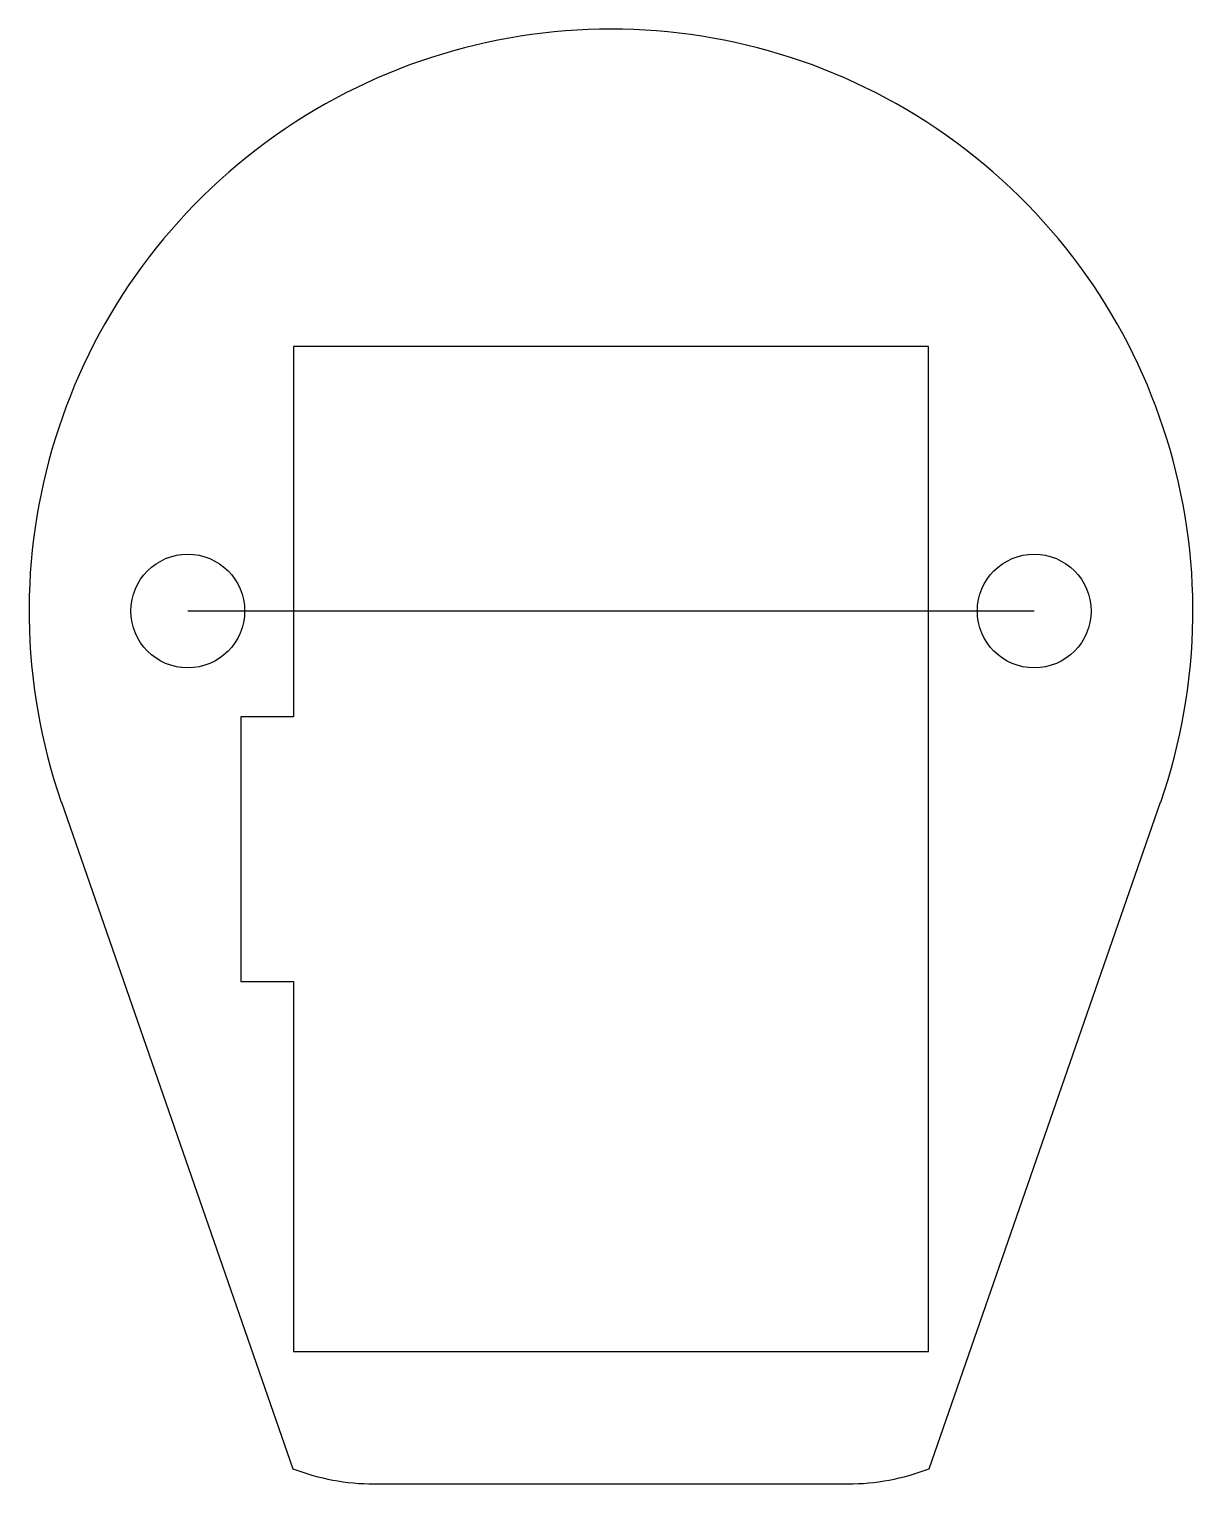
# Model space of a CAD drawing. Header units: millimetres. Extents: x -22 to 22, y -33 to 22.
import ezdxf

# ---------------------------------------------------------------- set-up
doc = ezdxf.new("R2010")
doc.units = ezdxf.units.MM
doc.layers.get('0').update_dxf_attribs({"linetype": 'CONTINUOUS'})

msp = doc.modelspace()

# ---------------------------------------------------------------- linework, layer by layer
for p, q in [((16, 0), (-16, 0)), ((-20.781, -7.221), (-12.023, -32.427)), ((12.023, -32.427), (20.781, -7.221)), ((-8.955, -33), (8.955, -33))]:
    msp.add_line(p, q)
msp.add_lwpolyline([(-12, -4), (-14, -4), (-14, -14), (-12, -14), (-12, -28), (12, -28), (12, 10), (-12, 10)], close=True)
for centre in [(-16, 0), (16, 0)]:
    msp.add_circle(centre, 2.15)
for centre, radius, start, end in [((0, 0), 22, -19.1602, 199.1602), ((-8.955, -24.5), 8.5, 248.8399, 270), ((8.955, -24.5), 8.5, 270, 291.1601)]:
    msp.add_arc(centre, radius, start, end)

doc.saveas('drawing.dxf')
